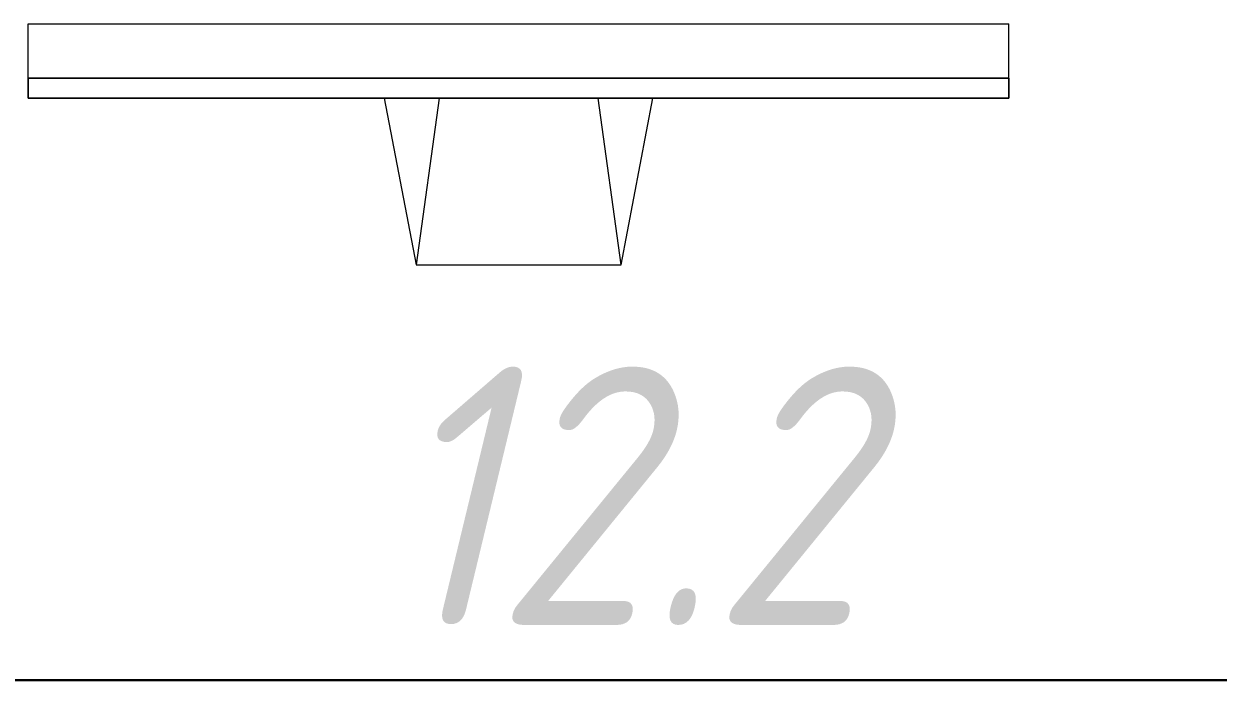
# Model space of a CAD drawing. Header units: millimetres. Extents: x -32954 to 151739, y -65671 to 56243.
# Drawn here: x -5714 to -5022, y -22574 to -22193 of the extents above; entities that cross this region are included whole.
import ezdxf

# ---------------------------------------------------------------- set-up
doc = ezdxf.new("R2010")
doc.units = ezdxf.units.MM
for name, color, linetype, lineweight in [('M-EQPM', 7, 'Continuous', 9), ('M-EQPM-IDEN', 7, 'Continuous', 9), ('ТХ_оборудование', 6, 'Continuous', 30)]:
    doc.layers.add(name, color=color, linetype=linetype, lineweight=lineweight)
doc.styles.add('GOST Common_I', font='GOST_Common Italic.ttf', dxfattribs={"width": 0.9, "height": 150})

# ---------------------------------------------------------------- blocks, each defined once
blk = doc.blocks.new('АРМ_Компьютер - ГКБ_АРМ2 _2_2_-10171765-О_ТХ_01')
at = {"layer": 'M-EQPM'}
for p, q in [((-77.87, -67.38), (-59.46, 29.37)), ((-59.46, 29.37), (59.46, 29.37)), ((-46.12, -67.38), (-59.46, 29.37)), ((59.46, 29.37), (46.12, -67.38)), ((59.46, 29.37), (77.87, -67.38)), ((-284.46, -67.38), (-284.46, -110.56)), ((284.46, -67.38), (-284.46, -67.38)), ((-284.46, -78.3), (-284.46, -67.38)), ((-284.46, -67.38), (-284.46, -79.06)), ((-284.46, -67.38), (284.46, -67.38)), ((-284.46, -67.38), (284.46, -67.38)), ((284.46, -67.38), (284.46, -110.56)), ((284.46, -79.06), (284.46, -67.38)), ((284.46, -67.38), (284.46, -78.3)), ((-284.46, -79.06), (-284.46, -78.3)), ((284.46, -79.06), (-284.46, -79.06)), ((-284.46, -79.06), (284.46, -79.06)), ((284.46, -78.3), (284.46, -79.06)), ((-284.46, -110.56), (284.46, -110.56))]:
    blk.add_line(p, q, dxfattribs=at)

msp = doc.modelspace()

# ---------------------------------------------------------------- linework, layer by layer
at = {"layer": 'ТХ_оборудование', "color": 1}
msp.add_lwpolyline([(-4745.97, -21874.12), (-6245.97, -21874.12), (-6245.97, -22574.12), (-4745.97, -22574.12)], close=True, dxfattribs=at)

# ---------------------------------------------------------------- block references
at = {"layer": 'M-EQPM', "xscale": -1, "rotation": 180}
msp.add_blockref('АРМ_Компьютер - ГКБ_АРМ2 _2_2_-10171765-О_ТХ_01', (-5427.56, -22303.61), dxfattribs=at)

# ---------------------------------------------------------------- texts
at = {"layer": 'M-EQPM-IDEN', "insert": (-5227.92, -22392.07), "char_height": 150, "width": 382.4049, "attachment_point": 3, "style": 'GOST Common_I'}
msp.add_mtext('12.2', dxfattribs=at)

doc.saveas('drawing.dxf')
